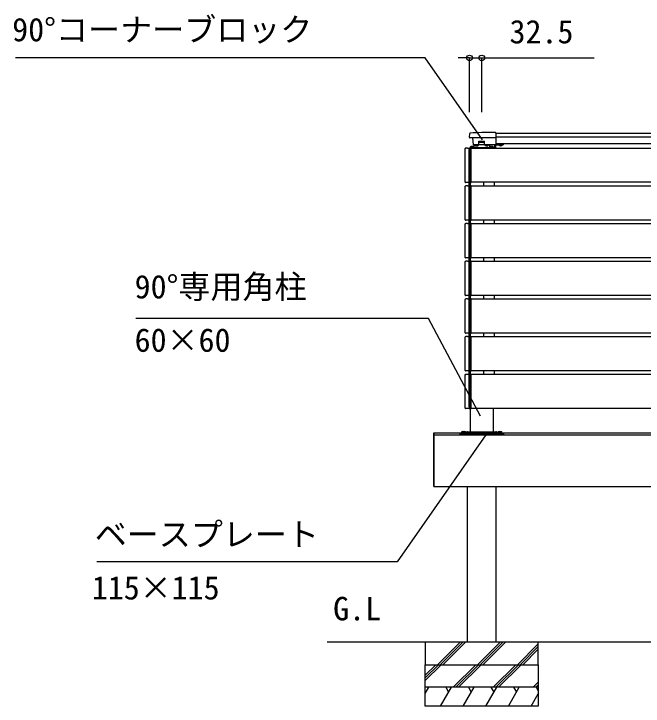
# Model space of a CAD drawing. Units: millimetres, scale not verified. Extents: x -4375 to 4375, y -6498 to 6472.
# Drawn here: x -2449 to -779, y 82 to 1919 of the extents above; entities that cross this region are included whole.
import ezdxf
from ezdxf.enums import TextEntityAlignment as Align

# ---------------------------------------------------------------- set-up
doc = ezdxf.new("R2010")
doc.units = ezdxf.units.MM
doc.header["$LTSCALE"] = 30
for name, color, linetype in [('0-1_USER1', 3, 'Continuous'), ('0-2_YKK_A1', 4, 'Continuous'), ('0-3_YKK_D', 6, 'Continuous')]:
    doc.layers.add(name, color=color, linetype=linetype)
doc.styles.add('ＭＳ ゴシック', font='')
doc.styles.get('ＭＳ ゴシック').set_extended_font_data('MS Gothic')

msp = doc.modelspace()

# ---------------------------------------------------------------- linework, layer by layer
at = {"layer": '0-2_YKK_A1'}
for p, q in [((-1239.72, 1590.36), (-1239.04, 1601.51)), ((-1170.73, 1603.4), (-1207.23, 1603.4)), ((-1169.73, 1602.4), (-1169.73, 1572.03)), ((1275.77, 1601.6), (-1169.73, 1601.6)), ((-1170.72, 1589.3), (-1238.73, 1589.3)), ((-1229.52, 1571.1), (-1230.48, 1589.3)), ((-1199.73, 1571.1), (-1199.73, 1580.6)), ((1275.77, 1591.1), (-1169.73, 1591.1)), ((-1250.53, 1562.1), (-1250.33, 1562.1)), ((-1249.92, 1562.07), (-1250.33, 1562.1)), ((-1245.37, 1562.06), (-1249.69, 1562.06)), ((-1244.73, 1562.1), (-1245.14, 1562.07)), ((-1244.73, 1562.1), (-1241.92, 1562.1)), ((-1240.43, 1561.6), (-1237.23, 1561.6)), ((-1238.23, 1564.1), (-1173.23, 1564.1)), ((-1228.48, 1564.1), (-1237.98, 1564.1)), ((-1237.23, 809.6), (-1237.23, 1561.6)), ((-11.73, 1561.6), (-1235.23, 1561.6)), ((-1170.73, 1571.1), (-1229.52, 1571.1)), ((-1229.52, 1564.1), (-1229.52, 1564.1)), ((-1228.48, 1564.61), (-1228.48, 1564.1)), ((-1226.23, 1571.1), (-1228.23, 1569.1)), ((-1228.23, 1569.1), (-1228.23, 1564.1)), ((-1226.23, 1571.1), (-1214.73, 1571.1)), ((-1225.48, 1570.59), (-1225.48, 1571.1)), ((-1225.48, 1571.1), (-1215.98, 1571.1)), ((-1214.73, 1578.6), (-1199.73, 1578.6)), ((-1199.73, 1571.1), (-1188.23, 1571.1)), ((-1198.48, 1570.59), (-1198.48, 1571.1)), ((-1198.48, 1571.1), (-1188.98, 1571.1)), ((-1188.23, 1571.1), (-1186.23, 1569.1)), ((-1186.23, 1569.1), (-1186.23, 1564.1)), ((-1176.48, 1564.1), (-1185.98, 1564.1)), ((-1176.48, 1564.61), (-1176.48, 1564.1)), ((-1176.23, 1564.1), (-1176.23, 1562.1)), ((-1172.23, 1565.1), (-1172.23, 1571.1)), ((-1172.23, 1565.1), (-1172.23, 1571.1)), ((-1172.23, 1571.1), (-1170.23, 1571.1)), ((-1172.23, 1569.1), (-1170.23, 1569.1)), ((-1169.73, 1571.1), (-1170.73, 1571.1)), ((-1170.23, 1565.1), (-1170.23, 1571.1)), ((-1170.23, 1565.1), (-1170.23, 1571.1)), ((1275.9, 1573.6), (-1169.73, 1573.6)), ((-1169.73, 1573.6), (-1150.23, 1573.6)), ((-1169.73, 1571.1), (-1150.23, 1571.1)), ((-1161.98, 1571), (-1161.98, 1571.1)), ((-1152.48, 1571), (-1152.48, 1571.1)), ((-1150.23, 1573.6), (-1150.23, 1571.1)), ((-1251.53, 1472.1), (-1251.53, 1561.1)), ((-1241.23, 1557.1), (-1241.23, 876.1)), ((-1240.93, 1561.1), (-1240.93, 1472.1)), ((-1237.23, 1561.04), (-1237.23, 1472.16)), ((-1250.33, 1471.1), (-1250.53, 1471.1)), ((-1249.92, 1471.13), (-1250.33, 1471.1)), ((-1245.37, 1471.14), (-1249.69, 1471.14)), ((-1244.73, 1471.1), (-1245.14, 1471.13)), ((-1241.92, 1471.1), (-1244.73, 1471.1)), ((-11.73, 1471.6), (-1235.23, 1471.6)), ((-1202.13, 1461.6), (-1202.13, 1471.6)), ((-1173.23, 1461.6), (-1173.23, 1471.6)), ((-1251.53, 1372.1), (-1251.53, 1461.1)), ((-1250.53, 1462.1), (-1250.33, 1462.1)), ((-1249.92, 1462.07), (-1250.33, 1462.1)), ((-1245.37, 1462.06), (-1249.69, 1462.06)), ((-1244.73, 1462.1), (-1245.14, 1462.07)), ((-1244.73, 1462.1), (-1241.92, 1462.1)), ((-1240.93, 1461.1), (-1240.93, 1372.1)), ((-1237.23, 1461.04), (-1237.23, 1372.16)), ((-11.73, 1461.6), (-1235.23, 1461.6)), ((-1251.53, 1272.1), (-1251.53, 1361.1)), ((-1250.33, 1371.1), (-1250.53, 1371.1)), ((-1250.53, 1362.1), (-1250.33, 1362.1)), ((-1249.92, 1371.13), (-1250.33, 1371.1)), ((-1249.92, 1362.07), (-1250.33, 1362.1)), ((-1245.37, 1371.14), (-1249.69, 1371.14)), ((-1245.37, 1362.06), (-1249.69, 1362.06)), ((-1244.73, 1371.1), (-1245.14, 1371.13)), ((-1244.73, 1362.1), (-1245.14, 1362.07)), ((-1241.92, 1371.1), (-1244.73, 1371.1)), ((-1244.73, 1362.1), (-1241.92, 1362.1)), ((-1240.93, 1361.1), (-1240.93, 1272.1)), ((-1237.23, 1361.04), (-1237.23, 1272.16)), ((-11.73, 1371.6), (-1235.23, 1371.6)), ((-11.73, 1361.6), (-1235.23, 1361.6)), ((-1202.13, 1361.6), (-1202.13, 1371.6)), ((-1173.23, 1361.6), (-1173.23, 1371.6)), ((-1250.33, 1271.1), (-1250.53, 1271.1)), ((-1249.92, 1271.13), (-1250.33, 1271.1)), ((-1245.37, 1271.14), (-1249.69, 1271.14)), ((-1244.73, 1271.1), (-1245.14, 1271.13)), ((-1241.92, 1271.1), (-1244.73, 1271.1)), ((-11.73, 1271.6), (-1235.23, 1271.6)), ((-1202.13, 1261.6), (-1202.13, 1271.6)), ((-1173.23, 1261.6), (-1173.23, 1271.6)), ((-1251.53, 1172.1), (-1251.53, 1261.1)), ((-1250.53, 1262.1), (-1250.33, 1262.1)), ((-1249.92, 1262.07), (-1250.33, 1262.1)), ((-1245.37, 1262.06), (-1249.69, 1262.06)), ((-1244.73, 1262.1), (-1245.14, 1262.07)), ((-1244.73, 1262.1), (-1241.92, 1262.1)), ((-1240.93, 1261.1), (-1240.93, 1172.1)), ((-1237.23, 1261.04), (-1237.23, 1172.16)), ((-11.73, 1261.6), (-1235.23, 1261.6)), ((-1251.53, 1072.1), (-1251.53, 1161.1)), ((-1250.33, 1171.1), (-1250.53, 1171.1)), ((-1250.53, 1162.1), (-1250.33, 1162.1)), ((-1249.92, 1171.13), (-1250.33, 1171.1)), ((-1249.92, 1162.07), (-1250.33, 1162.1)), ((-1245.37, 1171.14), (-1249.69, 1171.14)), ((-1245.37, 1162.06), (-1249.69, 1162.06)), ((-1244.73, 1171.1), (-1245.14, 1171.13)), ((-1244.73, 1162.1), (-1245.14, 1162.07)), ((-1241.92, 1171.1), (-1244.73, 1171.1)), ((-1244.73, 1162.1), (-1241.92, 1162.1)), ((-1240.93, 1161.1), (-1240.93, 1072.1)), ((-1237.23, 1161.04), (-1237.23, 1072.16)), ((-11.73, 1171.6), (-1235.23, 1171.6)), ((-11.73, 1161.6), (-1235.23, 1161.6)), ((-1202.13, 1161.6), (-1202.13, 1171.6)), ((-1173.23, 1161.6), (-1173.23, 1171.6)), ((-1250.33, 1071.1), (-1250.53, 1071.1)), ((-1249.92, 1071.13), (-1250.33, 1071.1)), ((-1245.37, 1071.14), (-1249.69, 1071.14)), ((-1244.73, 1071.1), (-1245.14, 1071.13)), ((-1241.92, 1071.1), (-1244.73, 1071.1)), ((-11.73, 1071.6), (-1235.23, 1071.6)), ((-1202.13, 1061.6), (-1202.13, 1071.6)), ((-1173.23, 1061.6), (-1173.23, 1071.6)), ((-1251.53, 972.1), (-1251.53, 1061.1)), ((-1250.53, 1062.1), (-1250.33, 1062.1)), ((-1249.92, 1062.07), (-1250.33, 1062.1)), ((-1245.37, 1062.06), (-1249.69, 1062.06)), ((-1244.73, 1062.1), (-1245.14, 1062.07)), ((-1244.73, 1062.1), (-1241.92, 1062.1)), ((-1240.93, 1061.1), (-1240.93, 972.1)), ((-1237.23, 1061.04), (-1237.23, 972.16)), ((-11.73, 1061.6), (-1235.23, 1061.6)), ((-1251.53, 872.1), (-1251.53, 961.1)), ((-1250.33, 971.1), (-1250.53, 971.1)), ((-1250.53, 962.1), (-1250.33, 962.1)), ((-1249.92, 971.13), (-1250.33, 971.1)), ((-1249.92, 962.07), (-1250.33, 962.1)), ((-1245.37, 971.14), (-1249.69, 971.14)), ((-1245.37, 962.06), (-1249.69, 962.06)), ((-1244.73, 971.1), (-1245.14, 971.13)), ((-1244.73, 962.1), (-1245.14, 962.07)), ((-1241.92, 971.1), (-1244.73, 971.1)), ((-1244.73, 962.1), (-1241.92, 962.1)), ((-1240.93, 961.1), (-1240.93, 872.1)), ((-1237.23, 961.04), (-1237.23, 872.16)), ((-11.73, 971.6), (-1235.23, 971.6)), ((-11.73, 961.6), (-1235.23, 961.6)), ((-1202.13, 961.6), (-1202.13, 971.6)), ((-1173.23, 961.6), (-1173.23, 971.6)), ((-1250.33, 871.1), (-1250.53, 871.1)), ((-1249.92, 871.13), (-1250.33, 871.1)), ((-1245.37, 871.14), (-1249.69, 871.14)), ((-1244.73, 871.1), (-1245.14, 871.13)), ((-1241.92, 871.1), (-1244.73, 871.1)), ((-1240.43, 871.6), (-1237.23, 871.6)), ((-11.73, 871.6), (-1235.23, 871.6)), ((-1177.23, 871.6), (-1177.23, 809.6)), ((-1259.23, 810.1), (-1259.84, 809.74)), ((-1259.84, 806.6), (-1259.84, 809.74)), ((-1259.23, 810.1), (-1251.23, 810.1)), ((-1257.54, 806.6), (-1257.54, 809.74)), ((-1252.92, 806.6), (-1252.92, 809.74)), ((-1251.23, 810.1), (-1250.61, 809.74)), ((-1250.61, 806.6), (-1250.61, 809.74)), ((-1244.94, 809.6), (-1169.51, 809.6)), ((-1163.23, 810.1), (-1163.84, 809.74)), ((-1163.84, 806.6), (-1163.84, 809.74)), ((-1163.23, 810.1), (-1155.23, 810.1)), ((-1161.54, 806.6), (-1161.54, 809.74)), ((-1156.92, 806.6), (-1156.92, 809.74)), ((-1155.23, 810.1), (-1154.61, 809.74)), ((-1154.61, 806.6), (-1154.61, 809.74)), ((-1334.23, 806.6), (1314.77, 806.6)), ((-1334.23, 801.6), (1314.77, 801.6)), ((-1264.73, 801.6), (-1264.73, 804.8)), ((-1264.73, 801.6), (-1264.73, 804.8)), ((-1264.73, 804.8), (-1149.73, 804.8)), ((-1264.73, 801.6), (-1149.73, 801.6)), ((-1259.93, 806.6), (-1250.53, 806.6)), ((-1259.93, 805.6), (-1259.93, 806.6)), ((-1257.73, 806.6), (-1252.73, 806.6)), ((-1250.53, 806.6), (-1250.53, 805.6)), ((-1248.14, 807.75), (-1249.38, 805.6)), ((-1166.31, 807.75), (-1165.07, 805.6)), ((-1163.93, 806.6), (-1154.53, 806.6)), ((-1163.93, 805.6), (-1163.93, 806.6)), ((-1161.73, 806.6), (-1156.73, 806.6)), ((-1154.53, 806.6), (-1154.53, 805.6)), ((-1149.73, 804.8), (-1149.73, 801.6)), ((-1149.73, 804.8), (-1149.73, 801.6)), ((-1334.23, 664.6), (1314.77, 664.6)), ((-1244.73, 664.6), (-1169.73, 664.6)), ((1438.75, 251.6), (-1617.23, 251.6)), ((-1357.23, 250.94), (-1356.56, 251.6)), ((-1324.64, 191.6), (-1264.64, 251.6)), ((-1317.57, 191.6), (-1257.57, 251.6)), ((-1310.5, 191.6), (-1250.5, 251.6)), ((-1218.57, 191.6), (-1158.57, 251.6)), ((-1211.5, 191.6), (-1151.5, 251.6)), ((-1204.43, 191.6), (-1144.43, 251.6)), ((-1112.51, 191.6), (-1057.23, 246.88)), ((-1105.44, 191.6), (-1057.23, 239.81)), ((-1098.36, 191.6), (-1057.23, 232.74)), ((-1357.23, 163.49), (-1329.12, 191.6)), ((-1357.23, 156.42), (-1322.05, 191.6)), ((-1357.23, 149.35), (-1314.98, 191.6)), ((-1283.05, 131.6), (-1223.05, 191.6)), ((-1275.98, 131.6), (-1215.98, 191.6)), ((-1268.91, 131.6), (-1208.91, 191.6)), ((-1176.99, 131.6), (-1116.99, 191.6)), ((-1169.92, 131.6), (-1109.92, 191.6)), ((-1162.85, 131.6), (-1102.85, 191.6)), ((-1357.23, 115.06), (-1347.68, 131.6)), ((-1316.5, 81.6), (-1287.63, 131.6)), ((-1302.86, 131.6), (-1295.24, 118.42)), ((-1256.46, 81.6), (-1227.59, 131.6)), ((-1242.81, 131.6), (-1235.2, 118.42)), ((-1196.41, 81.6), (-1167.55, 131.6)), ((-1182.77, 131.6), (-1175.16, 118.42)), ((-1136.37, 81.6), (-1107.5, 131.6)), ((-1122.72, 131.6), (-1115.11, 118.42)), ((-1070.92, 131.6), (-1057.23, 145.3)), ((-1063.85, 131.6), (-1057.23, 138.23)), ((-1062.68, 131.6), (-1057.23, 122.16)), ((-1357.23, 121.77), (-1355.29, 118.42)), ((-1076.32, 81.6), (-1057.23, 114.68))]:
    msp.add_line(p, q, dxfattribs=at)
for points in [[(-1214.73, 1571.1), (-1214.73, 1580.6), (-1199.73, 1580.6)], [(-1173.23, 1562.1), (-1238.23, 1562.1), (-1238.23, 1564.1)], [(-1237.05, 1561.6), (-1238.23, 1561.6), (-1238.23, 1562.1), (-1176.23, 1562.1), (-1176.23, 1561.6), (-1235.23, 1561.6)], [(-1228.48, 1564.61), (-1237.98, 1564.61), (-1237.98, 1564.1)], [(-1236.29, 1471.16), (-1235.23, 1471.1), (-1235.23, 1562.1), (-1236.29, 1562.03)], [(-1225.48, 1570.59), (-1215.98, 1570.59), (-1215.98, 1571.1)], [(-1198.48, 1570.59), (-1188.98, 1570.59), (-1188.98, 1571.1)], [(-1176.48, 1564.61), (-1185.98, 1564.61), (-1185.98, 1564.1)], [(-1237.23, 1559.6), (-1241.43, 1559.6), (-1241.43, 1560.6)], [(-1236.29, 1371.16), (-1235.23, 1371.1), (-1235.23, 1462.1), (-1236.29, 1462.03)], [(-1236.29, 1271.16), (-1235.23, 1271.1), (-1235.23, 1362.1), (-1236.29, 1362.03)], [(-1236.29, 1171.16), (-1235.23, 1171.1), (-1235.23, 1262.1), (-1236.29, 1262.03)], [(-1236.29, 1071.16), (-1235.23, 1071.1), (-1235.23, 1162.1), (-1236.29, 1162.03)], [(-1236.29, 971.16), (-1235.23, 971.1), (-1235.23, 1062.1), (-1236.29, 1062.03)], [(-1236.29, 871.16), (-1235.23, 871.1), (-1235.23, 962.1), (-1236.29, 962.03)], [(-1237.23, 873.6), (-1241.43, 873.6), (-1241.43, 872.6)], [(-1334.23, 806.6), (-1334.23, 664.6), (-1334.23, 806.6)], [(-1169.73, 664.6), (-1169.73, 251.6), (-1244.73, 251.6), (-1244.73, 664.6)], [(-1057.23, 191.6), (-1057.23, 131.6), (-1357.23, 131.6), (-1357.23, 191.6)], [(-1057.23, 131.6), (-1057.23, 81.6), (-1357.23, 81.6), (-1357.23, 131.6)]]:
    msp.add_lwpolyline(points, dxfattribs=at)
for points in [[(-1249.23, 804.8), (-1261.23, 804.8), (-1261.23, 805.6), (-1249.23, 805.6)], [(-1153.23, 804.8), (-1165.23, 804.8), (-1165.23, 805.6), (-1153.23, 805.6)], [(-1357.23, 251.6), (-1357.23, 191.6), (-1057.23, 191.6), (-1057.23, 251.6)]]:
    msp.add_lwpolyline(points, close=True, dxfattribs=at)
for centre, radius, start, end in [((-1238.04, 1601.45), 1, 93.52807, 176.5), ((-1207.23, 1101.6), 501.8, 89.99666, 93.52807), ((-1170.73, 1602.4), 1, 360, 90), ((-1238.73, 1590.3), 1, 176.5, 270), ((-1170.73, 1590.3), 1, 270, 360), ((-1240.43, 1560.6), 1, 90, 180), ((-1233.23, 1561.33), 5.77, 34.65097, 145.34903), ((-1236.23, 1561.04), 1, 93.50001, 180.00001), ((-1220.73, 1573.87), 5.77, 214.65097, 325.34903), ((-1193.73, 1573.87), 5.77, 214.65097, 325.34903), ((-1181.23, 1561.33), 5.77, 34.65097, 145.34903), ((-1173.23, 1565.1), 1, 270, 360), ((-1173.23, 1565.1), 3, 270, 360), ((-1173.23, 1565.1), 1, 270, 360), ((-1173.23, 1565.1), 3, 270, 360), ((-1157.23, 1574.5), 5.9, 216.38156, 236.15101), ((-1157.23, 1574.5), 5.9, 236.15101, 303.84899), ((-1157.23, 1574.5), 5.9, 303.84899, 323.61844), ((-1236.23, 1472.16), 1, 180.00001, 266.50001), ((-1236.23, 1461.04), 1, 93.50001, 180.00001), ((-1236.23, 1372.16), 1, 180.00001, 266.50001), ((-1236.23, 1361.04), 1, 93.50001, 180.00001), ((-1236.23, 1272.16), 1, 180.00001, 266.50001), ((-1236.23, 1261.04), 1, 93.50001, 180.00001), ((-1236.23, 1172.16), 1, 180.00001, 266.50001), ((-1236.23, 1161.04), 1, 93.50001, 180.00001), ((-1236.23, 1072.16), 1, 180.00001, 266.50001), ((-1236.23, 1061.04), 1, 93.50001, 180.00001), ((-1236.23, 972.16), 1, 180.00001, 266.50001), ((-1236.23, 961.04), 1, 93.50001, 180.00001), ((-1240.43, 872.6), 1, 180, 270), ((-1236.23, 872.16), 1, 180.00001, 266.50001), ((-1258.69, 808.06), 2.04, 55.61575, 124.38425), ((-1255.23, 802.46), 7.64, 72.41205, 107.58795), ((-1251.76, 808.06), 2.04, 55.61575, 124.38425), ((-1244.94, 805.9), 3.7, 90, 149.99999), ((-1169.51, 805.9), 3.7, 30.00001, 90), ((-1162.69, 808.06), 2.04, 55.61575, 124.38425), ((-1159.23, 802.46), 7.64, 72.41205, 107.58795), ((-1155.76, 808.06), 2.04, 55.61575, 124.38425)]:
    msp.add_arc(centre, radius, start, end, dxfattribs=at)
for centre, major_axis, ratio, start_param, end_param in [((-1250.52, 1561.1), (-0.71, 0.71), 0.99628, 5.4996506, 7.06672), ((-1249.69, 1562.08), (-0.3, 0), 0.061163, 0.6947383, 1.5707963), ((-1245.37, 1562.08), (0.3, 0), 0.061163, 4.712389, 5.588447), ((-1241.93, 1561.1), (0.71, 0.71), 0.99628, 5.4996506, 7.06672), ((-1170.73, 1571.87), (-0.01, -19.11), 0.052332, 1.5307646, 1.5795349), ((-1250.52, 1472.1), (0.71, 0.71), 0.99628, 2.358058, 3.9251274), ((-1249.69, 1471.12), (0.3, 0), 0.061163, 1.5707963, 2.4468544), ((-1245.37, 1471.12), (-0.3, 0), 0.061163, 3.8363309, 4.712389), ((-1241.93, 1472.1), (-0.71, 0.71), 0.99628, 2.358058, 3.9251274), ((-1250.52, 1461.1), (-0.71, 0.71), 0.99628, 5.4996506, 7.06672), ((-1249.69, 1462.08), (-0.3, 0), 0.061163, 0.6947383, 1.5707963), ((-1245.37, 1462.08), (0.3, 0), 0.061163, 4.712389, 5.588447), ((-1241.93, 1461.1), (0.71, 0.71), 0.99628, 5.4996506, 7.06672), ((-1250.52, 1372.1), (0.71, 0.71), 0.99628, 2.358058, 3.9251274), ((-1250.52, 1361.1), (-0.71, 0.71), 0.99628, 5.4996506, 7.06672), ((-1249.69, 1371.12), (0.3, 0), 0.061163, 1.5707963, 2.4468544), ((-1249.69, 1362.08), (-0.3, 0), 0.061163, 0.6947383, 1.5707963), ((-1245.37, 1371.12), (-0.3, 0), 0.061163, 3.8363309, 4.712389), ((-1245.37, 1362.08), (0.3, 0), 0.061163, 4.712389, 5.588447), ((-1241.93, 1372.1), (-0.71, 0.71), 0.99628, 2.358058, 3.9251274), ((-1241.93, 1361.1), (0.71, 0.71), 0.99628, 5.4996506, 7.06672), ((-1250.52, 1272.1), (0.71, 0.71), 0.99628, 2.358058, 3.9251274), ((-1249.69, 1271.12), (0.3, 0), 0.061163, 1.5707963, 2.4468544), ((-1245.37, 1271.12), (-0.3, 0), 0.061163, 3.8363309, 4.712389), ((-1241.93, 1272.1), (-0.71, 0.71), 0.99628, 2.358058, 3.9251274), ((-1250.52, 1261.1), (-0.71, 0.71), 0.99628, 5.4996506, 7.06672), ((-1249.69, 1262.08), (-0.3, 0), 0.061163, 0.6947383, 1.5707963), ((-1245.37, 1262.08), (0.3, 0), 0.061163, 4.712389, 5.588447), ((-1241.93, 1261.1), (0.71, 0.71), 0.99628, 5.4996506, 7.06672), ((-1250.52, 1172.1), (0.71, 0.71), 0.99628, 2.358058, 3.9251274), ((-1250.52, 1161.1), (-0.71, 0.71), 0.99628, 5.4996506, 7.06672), ((-1249.69, 1171.12), (0.3, 0), 0.061163, 1.5707963, 2.4468544), ((-1249.69, 1162.08), (-0.3, 0), 0.061163, 0.6947383, 1.5707963), ((-1245.37, 1171.12), (-0.3, 0), 0.061163, 3.8363309, 4.712389), ((-1245.37, 1162.08), (0.3, 0), 0.061163, 4.712389, 5.588447), ((-1241.93, 1172.1), (-0.71, 0.71), 0.99628, 2.358058, 3.9251274), ((-1241.93, 1161.1), (0.71, 0.71), 0.99628, 5.4996506, 7.06672), ((-1250.52, 1072.1), (0.71, 0.71), 0.99628, 2.358058, 3.9251274), ((-1249.69, 1071.12), (0.3, 0), 0.061163, 1.5707963, 2.4468544), ((-1245.37, 1071.12), (-0.3, 0), 0.061163, 3.8363309, 4.712389), ((-1241.93, 1072.1), (-0.71, 0.71), 0.99628, 2.358058, 3.9251274), ((-1250.52, 1061.1), (-0.71, 0.71), 0.99628, 5.4996506, 7.06672), ((-1249.69, 1062.08), (-0.3, 0), 0.061163, 0.6947383, 1.5707963), ((-1245.37, 1062.08), (0.3, 0), 0.061163, 4.712389, 5.588447), ((-1241.93, 1061.1), (0.71, 0.71), 0.99628, 5.4996506, 7.06672), ((-1250.52, 972.1), (0.71, 0.71), 0.99628, 2.358058, 3.9251274), ((-1250.52, 961.1), (-0.71, 0.71), 0.99628, 5.4996506, 7.06672), ((-1249.69, 971.12), (0.3, 0), 0.061163, 1.5707963, 2.4468544), ((-1249.69, 962.08), (-0.3, 0), 0.061163, 0.6947383, 1.5707963), ((-1245.37, 971.12), (-0.3, 0), 0.061163, 3.8363309, 4.712389), ((-1245.37, 962.08), (0.3, 0), 0.061163, 4.712389, 5.588447), ((-1241.93, 972.1), (-0.71, 0.71), 0.99628, 2.358058, 3.9251274), ((-1241.93, 961.1), (0.71, 0.71), 0.99628, 5.4996506, 7.06672), ((-1250.52, 872.1), (0.71, 0.71), 0.99628, 2.358058, 3.9251274), ((-1249.69, 871.12), (0.3, 0), 0.061163, 1.5707963, 2.4468544), ((-1245.37, 871.12), (-0.3, 0), 0.061163, 3.8363309, 4.712389), ((-1241.93, 872.1), (-0.71, 0.71), 0.99628, 2.358058, 3.9251274)]:
    msp.add_ellipse(centre, major_axis=major_axis, ratio=ratio, start_param=start_param, end_param=end_param, dxfattribs=at)
at = {"layer": '0-3_YKK_D'}
for p, q in [((-1239.72, 1801.6), (-1269.72, 1801.6)), ((-1239.72, 1657.6), (-1239.72, 1802.6)), ((-1239.72, 1801.6), (-1207.22, 1801.6)), ((-1207.22, 1657.6), (-1207.22, 1802.6)), ((-1207.22, 1801.6), (-909.21, 1801.6))]:
    msp.add_line(p, q, dxfattribs=at)
for points in [[(-1205.26, 1584.77), (-1357.47, 1801.6), (-2444.4, 1801.6)], [(-1210.29, 851.33), (-1348.15, 1110.61), (-2125.42, 1110.61)], [(-1196.09, 801.6), (-1432.06, 464.6), (-2228.89, 464.6)]]:
    msp.add_lwpolyline(points, dxfattribs=at)
for centre in [(-1239.72, 1801.6), (-1207.22, 1801.6)]:
    msp.add_circle(centre, 7.5, dxfattribs=at)

# ---------------------------------------------------------------- texts
at = {"layer": '0-1_USER1', "style": 'ＭＳ ゴシック'}
msp.add_text('G.L', height=62.32, dxfattribs=at).set_placement((-1601.61, 290.6), align=Align.BOTTOM_LEFT)
at = {"layer": '0-3_YKK_D', "style": 'ＭＳ ゴシック'}
for s, p in [('90°コーナーブロック', (-2453.07, 1827.12)), ('32.5', (-1133.5, 1821.6)), ('90°専用角柱', (-2128.25, 1144.85)), ('60×60', (-2128.25, 1003.18)), ('ベースプレート', (-2234.2, 487.64)), ('115×115', (-2241.93, 345.97))]:
    msp.add_text(s, height=62.32, dxfattribs=at).set_placement(p, align=Align.BOTTOM_LEFT)

doc.saveas('drawing.dxf')
